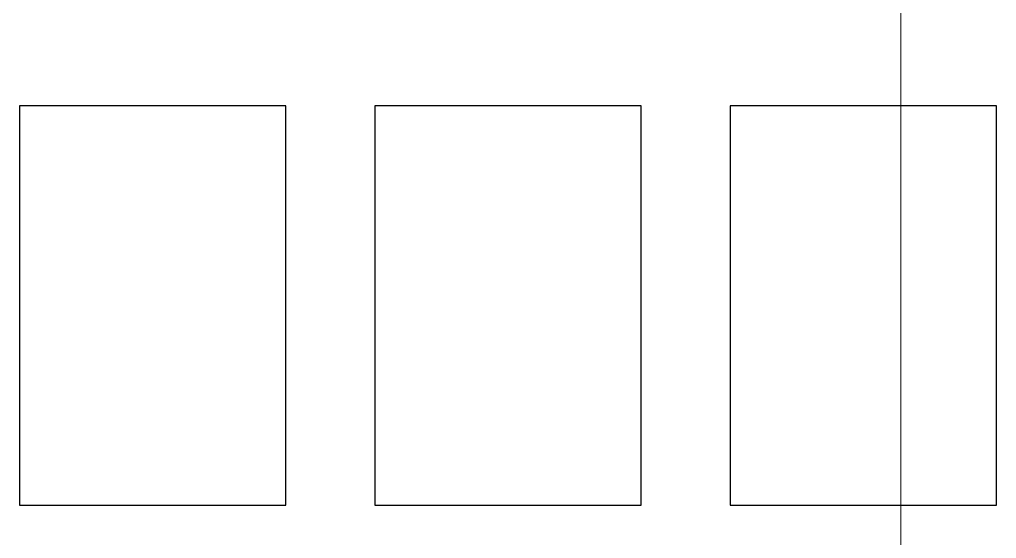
# Model space of a CAD drawing. Header units: millimetres. Extents: x -794868 to -715506, y -16735 to 22434.
# Drawn here: x -759332 to -758232, y 7297 to 7882 of the extents above; entities that cross this region are included whole.
import ezdxf
from ezdxf.xclip import XClip

# ---------------------------------------------------------------- set-up
doc = ezdxf.new("R2010")
doc.units = ezdxf.units.MM
doc.header["$XCLIPFRAME"] = 0
doc.layers.add('000 - WIPEOUT', color=250, linetype='Continuous')
doc.layers.add('A11_ALU.SOLID SHEET', color=2, linetype='Continuous')
doc.layers.add('A-ANNO-NOTE', color=3, linetype='Continuous', lineweight=25)

# ---------------------------------------------------------------- blocks, each defined once
blk = doc.blocks.new('DPA_AN_Section Line - UP-Left-16608746-4262-01 ENLARGED UPPER PLATFORM LEVEL - REFLECTED CEILING PLAN - SHEET 3')
at = {"layer": 'A-ANNO-NOTE', "lineweight": 9}
blk.add_line((7.5, 0), (50, 0), dxfattribs=at)
blk = doc.blocks.new('*U1024')
at = {"color": 3}
for points in [[(-225, 150), (225, 150), (225, -150), (-225, -150)], [(-225, -250), (225, -250), (225, -550), (-225, -550)], [(-225, -650), (225, -650), (225, -950), (-225, -950)]]:
    blk.add_wipeout(points, dxfattribs=at).dxf.layer = '000 - WIPEOUT'
at = {"layer": 'A11_ALU.SOLID SHEET', "color": 0, "linetype": 'ByBlock'}
for points in [[(-225, -150), (225, -150), (225, 150), (-225, 150)], [(-225, -550), (225, -550), (225, -250), (-225, -250)], [(-225, -950), (225, -950), (225, -650), (-225, -650)]]:
    blk.add_lwpolyline(points, close=True, dxfattribs=at)
blk = doc.blocks.new('*U2281')
at = {"layer": 'A11_ALU.SOLID SHEET', "color": 0, "linetype": 'ByBlock', "rotation": 90}
blk.add_blockref('*U1024', (-14500, 3980.5), dxfattribs=at)

msp = doc.modelspace()

# ---------------------------------------------------------------- block references
at = {"layer": 'A11_ALU.SOLID SHEET'}
ref = msp.add_blockref('*U2281', (-744682.4, 3579), dxfattribs=at)
XClip(ref).set_block_clipping_path([(-45801.3280238605, -9620.0077451947), (23704.0078937773, 10334.9999958097)])

# ---------------------------------------------------------------- next in the draw order: block references
at = {"layer": 'A-ANNO-NOTE', "xscale": 100, "yscale": 100, "zscale": 100, "rotation": 269.9999999999999}
msp.add_blockref('DPA_AN_Section Line - UP-Left-16608746-4262-01 ENLARGED UPPER PLATFORM LEVEL - REFLECTED CEILING PLAN - SHEET 3', (-758340.2, 9303.9), dxfattribs=at)

doc.saveas('drawing.dxf')
